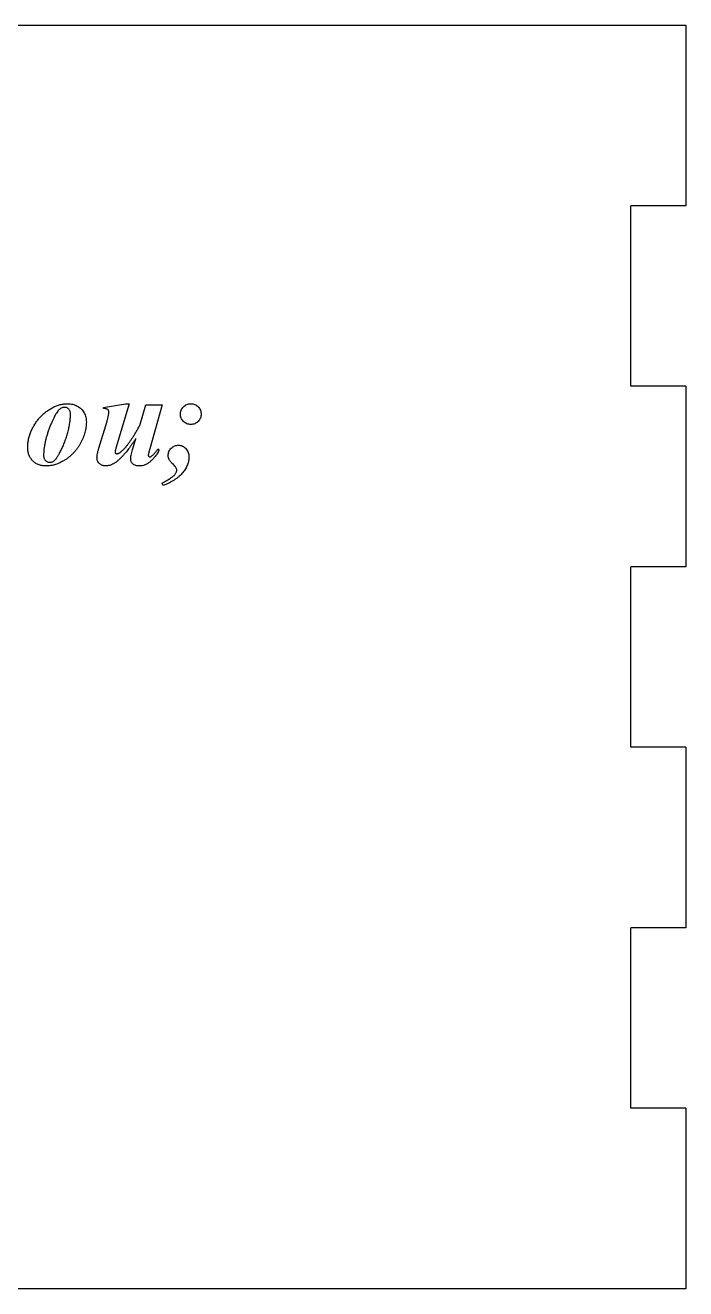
# Model space of a CAD drawing. Header units: inches. Extents: x -17.5 to 0, y -0.6 to 2.9.
# Drawn here: x -1.502 to 0, y 0 to 2.875 of the extents above; entities that cross this region are included whole.
import ezdxf

# ---------------------------------------------------------------- set-up
doc = ezdxf.new("R2010")
doc.units = ezdxf.units.IN
doc.header["$MEASUREMENT"] = 0

msp = doc.modelspace()

# ---------------------------------------------------------------- linework, layer by layer
at = {"color": 7, "linetype": 'Continuous', "lineweight": 25}
for p, q in [((-17.375, 2.875), (0, 2.875)), ((0, 2.875), (0, 2.4643)), ((0, 2.4643), (-0.125, 2.4643)), ((-0.125, 2.0536), (-0.125, 2.4643)), ((0, 2.0536), (-0.125, 2.0536)), ((0, 2.0536), (0, 1.6429)), ((-1.3242, 2.0056), (-1.2743, 2.0139)), ((-1.2655, 2.0139), (-1.2957, 1.913)), ((-1.2743, 2.0139), (-1.2655, 2.0139)), ((-1.3242, 2.0028), (-1.3242, 2.0056)), ((-1.2418, 1.9645), (-1.2278, 2.0111)), ((-1.2278, 2.0111), (-1.1904, 2.0111)), ((-1.1904, 2.0111), (-1.2187, 1.911)), ((-1.3348, 1.9124), (-1.3159, 1.9744)), ((-1.2583, 1.9086), (-1.2502, 1.9345)), ((-1.2002, 1.9111), (-1.1974, 1.9077)), ((-1.1881, 1.8278), (-1.1908, 1.8333)), ((0, 1.6429), (-0.125, 1.6429)), ((-0.125, 1.2321), (-0.125, 1.6429)), ((0, 1.2321), (-0.125, 1.2321)), ((0, 1.2321), (0, 0.8214)), ((0, 0.8214), (-0.125, 0.8214)), ((-0.125, 0.4107), (-0.125, 0.8214)), ((0, 0.4107), (-0.125, 0.4107)), ((0, 0.4107), (0, 0)), ((0, 0), (-17.375, 0))]:
    msp.add_line(p, q, dxfattribs=at)
for points, knots in [([(-1.4964, 1.9136), (-1.4963, 1.917), (-1.4961, 1.9237), (-1.4945, 1.9336), (-1.492, 1.9432), (-1.4884, 1.9523), (-1.4841, 1.961), (-1.4792, 1.9692), (-1.4738, 1.9768), (-1.4678, 1.9837), (-1.4613, 1.9902), (-1.4543, 1.996), (-1.4469, 2.0011), (-1.439, 2.0056), (-1.4309, 2.0093), (-1.4225, 2.012), (-1.4139, 2.0136), (-1.4082, 2.0138), (-1.4053, 2.0139)], [0, 0, 0, 0, 0.0683731, 0.1351082, 0.2012177, 0.2672756, 0.3327873, 0.3966448, 0.4591636, 0.5210416, 0.5823251, 0.6432636, 0.7036505, 0.7648192, 0.825173, 0.8839601, 0.9418245, 1, 1, 1, 1]), ([(-1.4053, 2.0139), (-1.4034, 2.0138), (-1.3996, 2.0137), (-1.3941, 2.0127), (-1.3887, 2.011), (-1.3836, 2.0086), (-1.3788, 2.0057), (-1.3746, 2.0021), (-1.3711, 1.998), (-1.3682, 1.9934), (-1.3658, 1.9885), (-1.3643, 1.9832), (-1.3632, 1.9777), (-1.3631, 1.974), (-1.3631, 1.972)], [0, 0, 0, 0, 0.085554, 0.1696881, 0.253802, 0.3392591, 0.4235597, 0.5049416, 0.5853359, 0.6665296, 0.7484813, 0.8303396, 0.9138323, 1, 1, 1, 1]), ([(-1.1492, 1.9902), (-1.1491, 1.9918), (-1.1489, 1.9949), (-1.1476, 1.9993), (-1.1454, 2.0034), (-1.1424, 2.0071), (-1.1388, 2.0101), (-1.1347, 2.0123), (-1.1303, 2.0137), (-1.1272, 2.0138), (-1.1256, 2.0139)], [0, 0, 0, 0, 0.128069, 0.251345, 0.3733036, 0.500493, 0.6284283, 0.7509413, 0.8730961, 1, 1, 1, 1]), ([(-1.1256, 2.0139), (-1.124, 2.0138), (-1.1209, 2.0137), (-1.1164, 2.0123), (-1.1123, 2.0101), (-1.1088, 2.007), (-1.1057, 2.0035), (-1.1035, 1.9993), (-1.1022, 1.9949), (-1.102, 1.9918), (-1.1019, 1.9902)], [0, 0, 0, 0, 0.128677, 0.251422, 0.374431, 0.500922, 0.628306, 0.749739, 0.872483, 1, 1, 1, 1]), ([(-1.4242, 2.001), (-1.4251, 2.0001), (-1.427, 1.9982), (-1.4297, 1.9946), (-1.4325, 1.9904), (-1.4353, 1.9853), (-1.4382, 1.9795), (-1.4412, 1.9729), (-1.4444, 1.9656), (-1.4474, 1.9576), (-1.4505, 1.9493), (-1.453, 1.9411), (-1.4553, 1.9331), (-1.4571, 1.9254), (-1.4585, 1.9178), (-1.4595, 1.9104), (-1.4601, 1.9032), (-1.4602, 1.8985), (-1.4603, 1.8962)], [0, 0, 0, 0, 0.033249, 0.072559, 0.117666, 0.169098, 0.227007, 0.290985, 0.362132, 0.439493, 0.518973, 0.59539, 0.668972, 0.739827, 0.808386, 0.874496, 0.93831, 1, 1, 1, 1]), ([(-1.4364, 1.8841), (-1.4359, 1.8846), (-1.4346, 1.8857), (-1.4329, 1.8876), (-1.4311, 1.89), (-1.4291, 1.8928), (-1.4271, 1.896), (-1.425, 1.8995), (-1.4228, 1.9035), (-1.4197, 1.9095), (-1.416, 1.9174), (-1.4119, 1.9274), (-1.4083, 1.9378), (-1.4051, 1.9486), (-1.4025, 1.9593), (-1.4006, 1.9698), (-1.3994, 1.9798), (-1.3993, 1.9863), (-1.3992, 1.9895)], [0, 0, 0, 0, 0.019705, 0.042924, 0.069319, 0.09916, 0.132071, 0.168505, 0.208627, 0.25247, 0.344777, 0.439194, 0.536414, 0.636224, 0.735117, 0.828115, 0.916399, 1, 1, 1, 1]), ([(-1.4113, 2.0056), (-1.4126, 2.0055), (-1.415, 2.0054), (-1.4184, 2.0045), (-1.4216, 2.0031), (-1.4233, 2.0017), (-1.4242, 2.001)], [0, 0, 0, 0, 0.267997, 0.517347, 0.757714, 1, 1, 1, 1]), ([(-1.3992, 1.9895), (-1.3992, 1.9907), (-1.3993, 1.993), (-1.4, 1.9962), (-1.4011, 1.999), (-1.4028, 2.0014), (-1.4047, 2.0032), (-1.4067, 2.0046), (-1.409, 2.0054), (-1.4105, 2.0055), (-1.4113, 2.0056)], [0, 0, 0, 0, 0.160943, 0.307485, 0.440153, 0.565263, 0.682999, 0.791977, 0.894836, 1, 1, 1, 1]), ([(-1.3118, 1.9949), (-1.3119, 1.9956), (-1.312, 1.997), (-1.3129, 1.999), (-1.3144, 2.0007), (-1.3161, 2.0017), (-1.3178, 2.0023), (-1.3196, 2.0025), (-1.3217, 2.0028), (-1.3233, 2.0028), (-1.3242, 2.0028)], [0, 0, 0, 0, 0.131583, 0.257549, 0.386762, 0.527113, 0.612006, 0.71784, 0.846209, 1, 1, 1, 1]), ([(-1.3159, 1.9744), (-1.3156, 1.9756), (-1.315, 1.9779), (-1.3141, 1.9813), (-1.3134, 1.9843), (-1.3129, 1.987), (-1.3123, 1.9894), (-1.3121, 1.9915), (-1.3118, 1.9933), (-1.3118, 1.9944), (-1.3118, 1.9949)], [0, 0, 0, 0, 0.179983, 0.344881, 0.491695, 0.625029, 0.741288, 0.843884, 0.929496, 1, 1, 1, 1]), ([(-1.1256, 1.9667), (-1.1272, 1.9667), (-1.1303, 1.9669), (-1.1347, 1.9683), (-1.1387, 1.9705), (-1.1423, 1.9735), (-1.1454, 1.9771), (-1.1476, 1.9812), (-1.1489, 1.9856), (-1.1491, 1.9886), (-1.1492, 1.9902)], [0, 0, 0, 0, 0.126441, 0.248152, 0.37135, 0.5, 0.62865, 0.751848, 0.873559, 1, 1, 1, 1]), ([(-1.1019, 1.9902), (-1.102, 1.9886), (-1.1022, 1.9856), (-1.1036, 1.9812), (-1.1058, 1.9771), (-1.1088, 1.9735), (-1.1124, 1.9705), (-1.1165, 1.9683), (-1.1209, 1.9669), (-1.1241, 1.9667), (-1.1256, 1.9667)], [0, 0, 0, 0, 0.1258629, 0.2470168, 0.3696506, 0.497712, 0.6257735, 0.7484072, 0.8718047, 1, 1, 1, 1]), ([(-1.3631, 1.972), (-1.3631, 1.9701), (-1.3632, 1.966), (-1.3638, 1.96), (-1.3649, 1.954), (-1.3663, 1.948), (-1.3682, 1.9419), (-1.3705, 1.9359), (-1.3732, 1.9299), (-1.3762, 1.9239), (-1.3796, 1.9181), (-1.3834, 1.9126), (-1.3873, 1.9074), (-1.3915, 1.9024), (-1.3961, 1.8979), (-1.4009, 1.8936), (-1.4059, 1.8896), (-1.4111, 1.886), (-1.4165, 1.8828), (-1.4219, 1.8799), (-1.4274, 1.8776), (-1.4328, 1.8756), (-1.4383, 1.8741), (-1.4438, 1.873), (-1.4492, 1.8723), (-1.4529, 1.8723), (-1.4547, 1.8722)], [0, 0, 0, 0, 0.040288, 0.081046, 0.121912, 0.163592, 0.205763, 0.249164, 0.293302, 0.33884, 0.384474, 0.429222, 0.47316, 0.516609, 0.559725, 0.602707, 0.645492, 0.688706, 0.731235, 0.772081, 0.811808, 0.850842, 0.888714, 0.926191, 0.963211, 1, 1, 1, 1]), ([(-1.2759, 1.9125), (-1.2745, 1.9141), (-1.2717, 1.9173), (-1.2676, 1.9226), (-1.2634, 1.9284), (-1.2592, 1.9347), (-1.2549, 1.9414), (-1.2505, 1.9487), (-1.2461, 1.9564), (-1.2433, 1.9618), (-1.2418, 1.9645)], [0, 0, 0, 0, 0.1007268, 0.2078197, 0.322415, 0.4432815, 0.5719022, 0.707407, 0.8498783, 1, 1, 1, 1]), ([(-1.2502, 1.9345), (-1.2517, 1.9323), (-1.2548, 1.9279), (-1.2592, 1.9218), (-1.2632, 1.9162), (-1.2669, 1.9112), (-1.2704, 1.9068), (-1.2734, 1.9029), (-1.2761, 1.8996), (-1.2779, 1.8976), (-1.2787, 1.8967)], [0, 0, 0, 0, 0.173598, 0.333773, 0.478723, 0.611015, 0.729211, 0.832945, 0.923383, 1, 1, 1, 1]), ([(-1.4547, 1.8722), (-1.4563, 1.8723), (-1.4595, 1.8723), (-1.464, 1.8729), (-1.4683, 1.8738), (-1.4723, 1.8751), (-1.4761, 1.8768), (-1.4795, 1.8789), (-1.4827, 1.8814), (-1.4855, 1.8842), (-1.4881, 1.8873), (-1.4903, 1.8905), (-1.4922, 1.894), (-1.4937, 1.8976), (-1.495, 1.9014), (-1.4957, 1.9053), (-1.4963, 1.9094), (-1.4964, 1.9122), (-1.4964, 1.9136)], [0, 0, 0, 0, 0.072878, 0.142298, 0.208199, 0.271692, 0.33365, 0.394303, 0.454151, 0.514931, 0.575502, 0.635011, 0.694027, 0.75313, 0.812473, 0.873468, 0.935645, 1, 1, 1, 1]), ([(-1.3389, 1.8911), (-1.3389, 1.8925), (-1.3387, 1.8957), (-1.3379, 1.9006), (-1.3366, 1.9063), (-1.3354, 1.9103), (-1.3348, 1.9124)], [0, 0, 0, 0, 0.197999, 0.430372, 0.696716, 1, 1, 1, 1]), ([(-1.2957, 1.913), (-1.296, 1.9119), (-1.2966, 1.91), (-1.2973, 1.9073), (-1.2978, 1.9052), (-1.2978, 1.9039), (-1.2979, 1.9033)], [0, 0, 0, 0, 0.338408, 0.613766, 0.837279, 1, 1, 1, 1]), ([(-1.2979, 1.9033), (-1.2978, 1.9029), (-1.2977, 1.9021), (-1.2971, 1.9015), (-1.2968, 1.9012)], [0, 0, 0, 0, 0.508678, 1, 1, 1, 1]), ([(-1.2968, 1.9012), (-1.2964, 1.9009), (-1.2956, 1.9002), (-1.2946, 1.9001), (-1.294, 1.9)], [0, 0, 0, 0, 0.513364, 1, 1, 1, 1]), ([(-1.294, 1.9), (-1.2935, 1.9001), (-1.2922, 1.9002), (-1.2902, 1.9008), (-1.2882, 1.9018), (-1.286, 1.9031), (-1.2837, 1.905), (-1.2812, 1.9071), (-1.2786, 1.9097), (-1.2768, 1.9115), (-1.2759, 1.9125)], [0, 0, 0, 0, 0.0795889, 0.1679963, 0.2688239, 0.383827, 0.5144742, 0.6593137, 0.8214611, 1, 1, 1, 1]), ([(-1.2621, 1.8876), (-1.2621, 1.8891), (-1.2619, 1.8922), (-1.2612, 1.8972), (-1.26, 1.9027), (-1.2589, 1.9066), (-1.2583, 1.9086)], [0, 0, 0, 0, 0.206975, 0.442171, 0.705609, 1, 1, 1, 1]), ([(-1.1974, 1.9077), (-1.1991, 1.9049), (-1.2023, 1.8995), (-1.2077, 1.8923), (-1.2131, 1.8862), (-1.2187, 1.8811), (-1.2244, 1.8771), (-1.2303, 1.8743), (-1.2364, 1.8726), (-1.2405, 1.8723), (-1.2425, 1.8722)], [0, 0, 0, 0, 0.163194, 0.312456, 0.448049, 0.572902, 0.687727, 0.795011, 0.898421, 1, 1, 1, 1]), ([(-1.2187, 1.911), (-1.219, 1.91), (-1.2195, 1.9081), (-1.2203, 1.9054), (-1.2209, 1.9031), (-1.2214, 1.9011), (-1.2218, 1.8994), (-1.2221, 1.8981), (-1.2223, 1.8971), (-1.2223, 1.8966), (-1.2223, 1.8964)], [0, 0, 0, 0, 0.209525, 0.39245, 0.553596, 0.690223, 0.80303, 0.892018, 0.959455, 1, 1, 1, 1]), ([(-1.2147, 1.8946), (-1.2137, 1.8954), (-1.2114, 1.8973), (-1.208, 1.901), (-1.2042, 1.9057), (-1.2016, 1.9092), (-1.2002, 1.9111)], [0, 0, 0, 0, 0.177404, 0.401847, 0.677618, 1, 1, 1, 1]), ([(-1.1769, 1.8963), (-1.1769, 1.8978), (-1.1767, 1.9009), (-1.1753, 1.9052), (-1.1732, 1.9092), (-1.1701, 1.9127), (-1.1665, 1.9157), (-1.1625, 1.9179), (-1.158, 1.9192), (-1.1549, 1.9194), (-1.1533, 1.9194)], [0, 0, 0, 0, 0.124786, 0.24604, 0.367276, 0.49483, 0.623439, 0.747319, 0.870502, 1, 1, 1, 1]), ([(-1.1533, 1.9194), (-1.1518, 1.9194), (-1.1487, 1.9192), (-1.1443, 1.9177), (-1.1403, 1.9151), (-1.1366, 1.9118), (-1.1335, 1.9078), (-1.1313, 1.9032), (-1.13, 1.8981), (-1.1298, 1.8945), (-1.1297, 1.8927)], [0, 0, 0, 0, 0.116802, 0.232217, 0.349327, 0.47503, 0.603269, 0.731207, 0.861468, 1, 1, 1, 1]), ([(-1.4603, 1.8962), (-1.4602, 1.8951), (-1.4602, 1.893), (-1.4593, 1.89), (-1.4581, 1.8873), (-1.4563, 1.8849), (-1.4542, 1.883), (-1.4518, 1.8816), (-1.4492, 1.8807), (-1.4474, 1.8806), (-1.4465, 1.8806)], [0, 0, 0, 0, 0.1411167, 0.2712353, 0.3996121, 0.5267775, 0.6529431, 0.7681033, 0.8831718, 1, 1, 1, 1]), ([(-1.4465, 1.8806), (-1.4456, 1.8806), (-1.4438, 1.8807), (-1.4411, 1.8814), (-1.4386, 1.8825), (-1.4371, 1.8835), (-1.4364, 1.8841)], [0, 0, 0, 0, 0.255377, 0.501412, 0.750643, 1, 1, 1, 1]), ([(-1.3193, 1.8722), (-1.3206, 1.8723), (-1.3231, 1.8724), (-1.3268, 1.8735), (-1.3302, 1.8751), (-1.3332, 1.8775), (-1.3358, 1.8803), (-1.3376, 1.8836), (-1.3388, 1.8872), (-1.3389, 1.8898), (-1.3389, 1.8911)], [0, 0, 0, 0, 0.127966, 0.249925, 0.37289, 0.499494, 0.626269, 0.747418, 0.870608, 1, 1, 1, 1]), ([(-1.2787, 1.8967), (-1.2798, 1.8955), (-1.2819, 1.8933), (-1.2851, 1.89), (-1.2882, 1.8871), (-1.2911, 1.8845), (-1.2939, 1.8822), (-1.2966, 1.8802), (-1.2991, 1.8785), (-1.3022, 1.8767), (-1.306, 1.875), (-1.3105, 1.8734), (-1.3149, 1.8724), (-1.3179, 1.8723), (-1.3193, 1.8722)], [0, 0, 0, 0, 0.099362, 0.19178, 0.278573, 0.358536, 0.433103, 0.500497, 0.562637, 0.619211, 0.723036, 0.820044, 0.911761, 1, 1, 1, 1]), ([(-1.2425, 1.8722), (-1.244, 1.8723), (-1.2467, 1.8723), (-1.2506, 1.8732), (-1.2541, 1.8745), (-1.257, 1.8763), (-1.2592, 1.8787), (-1.261, 1.8813), (-1.2619, 1.8844), (-1.2621, 1.8865), (-1.2621, 1.8876)], [0, 0, 0, 0, 0.155386, 0.295025, 0.424649, 0.546829, 0.661996, 0.772154, 0.88301, 1, 1, 1, 1]), ([(-1.2223, 1.8964), (-1.2222, 1.896), (-1.222, 1.8951), (-1.2212, 1.894), (-1.2201, 1.8931), (-1.2192, 1.893), (-1.2188, 1.8929)], [0, 0, 0, 0, 0.218508, 0.493108, 0.765782, 1, 1, 1, 1]), ([(-1.2188, 1.8929), (-1.2181, 1.893), (-1.2165, 1.8932), (-1.2153, 1.8941), (-1.2147, 1.8946)], [0, 0, 0, 0, 0.470284, 1, 1, 1, 1]), ([(-1.1297, 1.8927), (-1.1298, 1.8912), (-1.1299, 1.8882), (-1.1305, 1.8836), (-1.1317, 1.8792), (-1.1332, 1.8747), (-1.1352, 1.8702), (-1.1376, 1.8658), (-1.1405, 1.8614), (-1.1438, 1.857), (-1.1476, 1.8527), (-1.1519, 1.8486), (-1.1567, 1.8447), (-1.162, 1.8409), (-1.1678, 1.8373), (-1.1741, 1.834), (-1.1808, 1.8307), (-1.1856, 1.8288), (-1.1881, 1.8278)], [0, 0, 0, 0, 0.048756, 0.09796, 0.147705, 0.198202, 0.251025, 0.305514, 0.362012, 0.421201, 0.482917, 0.546844, 0.613695, 0.683209, 0.756621, 0.833721, 0.914775, 1, 1, 1, 1]), ([(-1.175, 1.887), (-1.1753, 1.8877), (-1.1759, 1.889), (-1.1765, 1.8912), (-1.1769, 1.8937), (-1.1769, 1.8954), (-1.1769, 1.8963)], [0, 0, 0, 0, 0.221627, 0.457211, 0.718365, 1, 1, 1, 1]), ([(-1.1575, 1.8627), (-1.1576, 1.8637), (-1.1578, 1.8658), (-1.1594, 1.869), (-1.1618, 1.8722), (-1.1651, 1.8753), (-1.1684, 1.8785), (-1.1712, 1.8815), (-1.1734, 1.8843), (-1.1745, 1.8862), (-1.175, 1.887)], [0, 0, 0, 0, 0.096583, 0.207364, 0.338519, 0.493433, 0.650359, 0.786242, 0.902895, 1, 1, 1, 1]), ([(-1.1908, 1.8333), (-1.189, 1.8344), (-1.1854, 1.8363), (-1.1804, 1.8392), (-1.176, 1.8419), (-1.1721, 1.8444), (-1.1688, 1.8467), (-1.166, 1.8487), (-1.1637, 1.8506), (-1.1625, 1.8519), (-1.1619, 1.8525)], [0, 0, 0, 0, 0.182487, 0.347794, 0.496609, 0.630096, 0.746637, 0.846375, 0.930351, 1, 1, 1, 1]), ([(-1.1619, 1.8525), (-1.1612, 1.8534), (-1.16, 1.8549), (-1.1586, 1.8575), (-1.1576, 1.8601), (-1.1575, 1.8619), (-1.1575, 1.8627)], [0, 0, 0, 0, 0.2835847, 0.5400993, 0.7733525, 1, 1, 1, 1])]:
    msp.add_open_spline(points, degree=3, knots=knots, dxfattribs=at)

doc.saveas('drawing.dxf')
